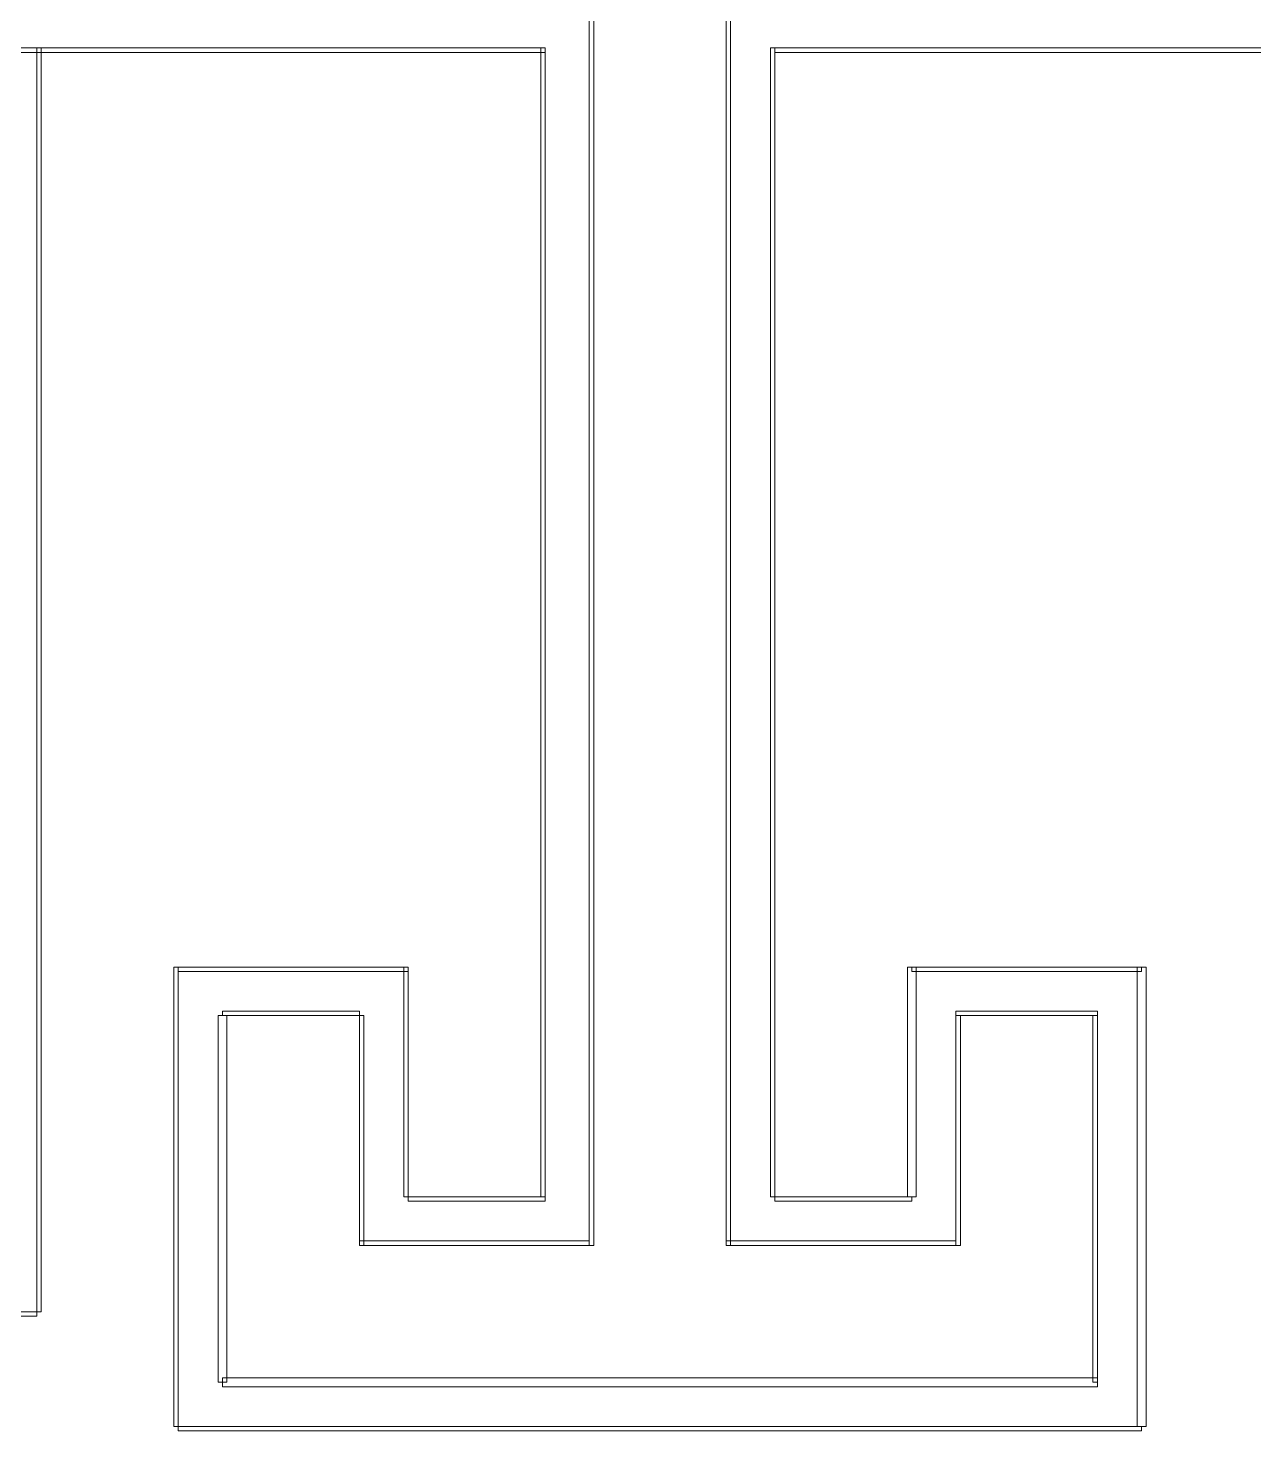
# Model space of a CAD drawing. Extents: x -66030 to 95157, y -13132 to 45879.
# Drawn here: x 53485 to 54569, y 26329 to 27569 of the extents above; entities that cross this region are included whole.
import ezdxf

# ---------------------------------------------------------------- set-up
doc = ezdxf.new("R2010")
doc.units = 0
doc.header["$LTSCALE"] = 100
doc.header["$MEASUREMENT"] = 0
doc.layers.get('0').update_dxf_attribs({"linetype": 'CONTINUOUS'})

msp = doc.modelspace()

# ---------------------------------------------------------------- linework, layer by layer
at = {"lineweight": 0}
for points in [[(53985.4, 26492.7), (53985.4, 27590.3), (53981.4, 27590.3), (53981.4, 26492.7)], [(54106.4, 26492.7), (54106.4, 27590.3), (54102.5, 27590.3), (54102.5, 26492.7)], [(53942.4, 27551.3), (51981.6, 27551.3), (51981.6, 27547.3), (53942.4, 27547.3)], [(53497.1, 26434.1), (53497.1, 27551.3), (53493.2, 27551.3), (53493.2, 26434.1)], [(53942.4, 26535.7), (53942.4, 27551.3), (53938.5, 27551.3), (53938.5, 26535.7)], [(54145.5, 26535.7), (54145.5, 27551.3), (54141.6, 27551.3), (54141.6, 26535.7)], [(56106.3, 27551.3), (54145.5, 27551.3), (54145.5, 27547.3), (56106.3, 27547.3)], [(53618.2, 26332.6), (53618.2, 26738.8), (53614.3, 26738.8), (53614.3, 26332.6)], [(53821.3, 26738.8), (53618.2, 26738.8), (53618.2, 26734.9), (53821.3, 26734.9)], [(53821.3, 26535.7), (53821.3, 26738.8), (53817.4, 26738.8), (53817.4, 26535.7)], [(54270.5, 26535.7), (54270.5, 26738.8), (54262.7, 26738.8), (54262.7, 26535.7)], [(54266.6, 26734.9), (54469.7, 26734.9), (54469.7, 26738.8), (54266.6, 26738.8)], [(54473.6, 26332.6), (54473.6, 26738.8), (54465.8, 26738.8), (54465.8, 26332.6)], [(53661.2, 26371.7), (53661.2, 26695.8), (53653.3, 26695.8), (53653.3, 26371.7)], [(53778.3, 26699.8), (53657.3, 26699.8), (53657.3, 26695.8), (53778.3, 26695.8)], [(53782.2, 26492.7), (53782.2, 26695.8), (53778.3, 26695.8), (53778.3, 26492.7)], [(54305.6, 26695.8), (54430.6, 26695.8), (54430.6, 26699.8), (54305.6, 26699.8)], [(54309.5, 26492.7), (54309.5, 26695.8), (54305.6, 26695.8), (54305.6, 26492.7)], [(54430.6, 26371.7), (54430.6, 26695.8), (54426.7, 26695.8), (54426.7, 26371.7)], [(53942.4, 26535.7), (53821.3, 26535.7), (53821.3, 26531.8), (53942.4, 26531.8)], [(54145.5, 26531.8), (54266.6, 26531.8), (54266.6, 26535.7), (54145.5, 26535.7)], [(53981.4, 26496.6), (53778.3, 26496.6), (53778.3, 26492.7), (53981.4, 26492.7)], [(54102.5, 26492.7), (54305.6, 26492.7), (54305.6, 26496.6), (54102.5, 26496.6)], [(53493.2, 26434.1), (52426.9, 26434.1), (52426.9, 26430.2), (53493.2, 26430.2)], [(54430.6, 26375.6), (53657.3, 26375.6), (53657.3, 26367.7), (54430.6, 26367.7)], [(54469.7, 26332.6), (53618.2, 26332.6), (53618.2, 26328.7), (54469.7, 26328.7)]]:
    msp.add_lwpolyline(points, close=True, dxfattribs=at)

doc.saveas('drawing.dxf')
